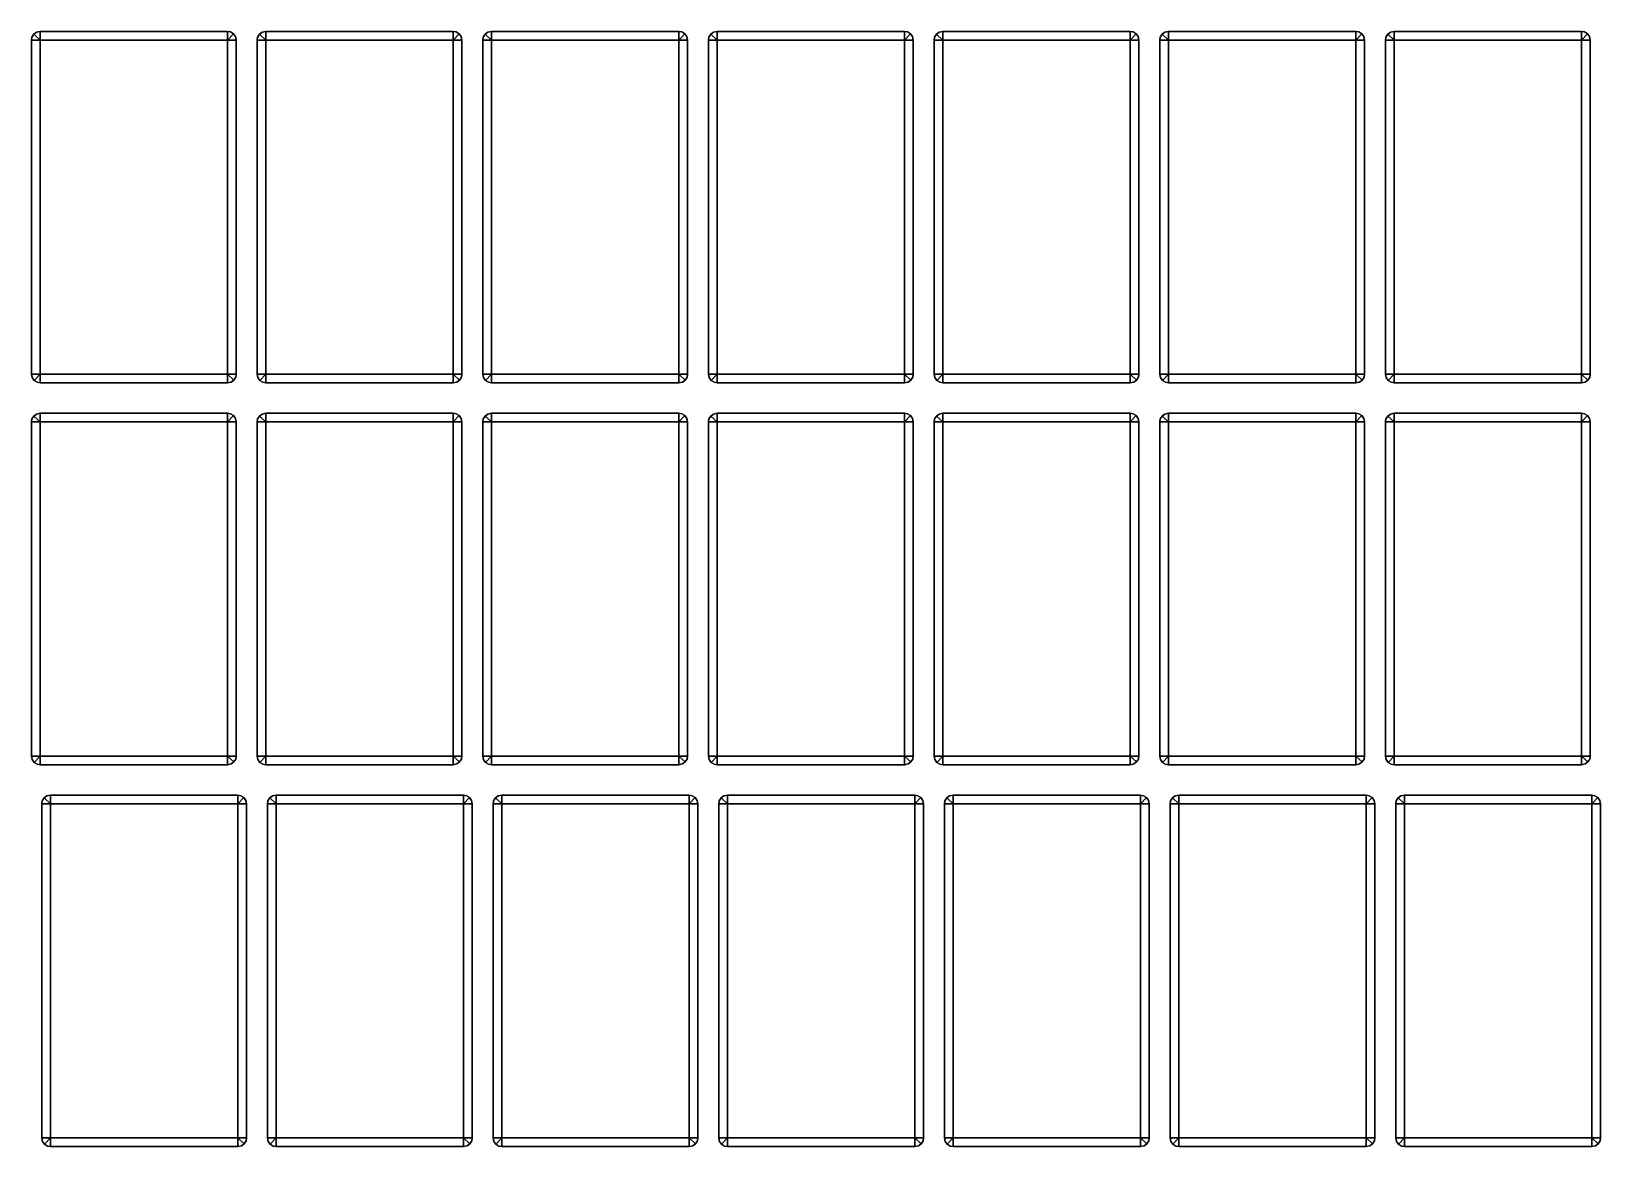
# Model space of a CAD drawing. Extents: x -3 to 87.8, y -49.1 to 16.1.
# Drawn here: x 42.55 to 87.75, y -49.06 to -16.94 of the extents above; entities that cross this region are included whole.
import ezdxf

# ---------------------------------------------------------------- set-up
doc = ezdxf.new("R2010")
doc.units = 0
for name, color, linetype in [('CUPS-10.2', 253, 'CONTINUOUS'), ('CUPS-4.2', 253, 'CONTINUOUS'), ('CUPS-5.2', 253, 'CONTINUOUS'), ('CUPS-6.2', 253, 'CONTINUOUS'), ('CUPS-7.2', 253, 'CONTINUOUS'), ('CUPS-8.2', 253, 'CONTINUOUS'), ('CUPS-9.2', 253, 'CONTINUOUS'), ('PENTACLES-10.2', 253, 'CONTINUOUS'), ('PENTACLES-4.2', 253, 'CONTINUOUS'), ('PENTACLES-5.2', 253, 'CONTINUOUS'), ('PENTACLES-6.2', 253, 'CONTINUOUS'), ('PENTACLES-7.2', 253, 'CONTINUOUS'), ('PENTACLES-8.2', 253, 'CONTINUOUS'), ('PENTACLES-9.2', 253, 'CONTINUOUS'), ('SWORDS-10.2', 253, 'CONTINUOUS'), ('SWORDS-4.2', 253, 'CONTINUOUS'), ('SWORDS-5.2', 253, 'CONTINUOUS'), ('SWORDS-6.2', 253, 'CONTINUOUS'), ('SWORDS-7.2', 253, 'CONTINUOUS'), ('SWORDS-8.2', 253, 'CONTINUOUS'), ('SWORDS-9.2', 253, 'CONTINUOUS')]:
    doc.layers.add(name, color=color, linetype=linetype)

msp = doc.modelspace()

# ---------------------------------------------------------------- meshes
at = {"layer": 'CUPS-10.2'}
mesh = msp.add_polyface(dxfattribs=at)
corners = [(81.8, -27.0615, 0.03), (81.5712, -26.9125, 0.03), (87.3714, -17.0063), (87.2865, -16.9538), (87.2, -27.0615, 0.03), (81.6178, -17.0171, 0.03), (81.8, -16.9385), (81.699, -16.9597), (81.6178, -17.0171), (81.5653, -17.102), (87.301, -27.0403, 0.03), (87.3822, -26.9829, 0.03), (87.4347, -26.898, 0.03), (81.6286, -26.9937, 0.03), (87.45, -17.1885), (81.7135, -27.0462), (81.8, -27.0615), (87.4288, -17.0875), (87.2, -16.9385), (81.55, -17.1885, 0.03), (87.3822, -26.9829), (87.4347, -26.898), (81.55, -17.1885), (87.45, -26.8115, 0.03), (81.55, -26.8115), (81.5712, -26.9125), (81.6286, -26.9937), (87.2865, -16.9538, 0.03), (87.2, -16.9385, 0.03), (81.5653, -17.102, 0.03), (81.7135, -27.0462, 0.03), (81.699, -16.9597, 0.03), (87.2, -27.0615), (87.301, -27.0403), (87.45, -26.8115), (87.45, -17.1885, 0.03), (81.55, -26.8115, 0.03), (87.4288, -17.0875, 0.03), (87.3714, -17.0063, 0.03), (81.8, -16.9385, 0.03), (87.2, -17.1885), (87.2, -17.1885, 0.03), (87.2, -26.8115, 0.03), (87.2, -26.8115), (81.8, -17.1885, 0.03), (81.8, -17.1885), (81.8, -26.8115), (81.8, -26.8115, 0.03)]
mesh.append_faces([[corners[k] for k in face] for face in [(14, 35, 37, 17), (17, 37, 38, 2), (2, 38, 27, 3), (3, 27, 28, 18), (18, 28, 39, 6), (45, 22, 24, 46), (6, 39, 31, 7), (7, 31, 5, 8), (8, 5, 29, 9), (9, 29, 19, 22), (22, 19, 36, 24), (37, 35, 41, 38), (24, 36, 1, 25), (25, 1, 13, 26), (26, 13, 30, 15), (15, 30, 0, 16), (16, 0, 4, 32), (41, 28, 27, 38), (32, 4, 10, 33), (33, 10, 11, 20), (20, 11, 12, 21), (21, 12, 23, 34), (34, 23, 35, 14), (43, 34, 14, 40), (40, 2, 3, 18), (42, 47, 44, 41), (46, 43, 40, 45), (43, 32, 33, 20), (43, 20, 21, 34), (18, 6, 45, 40), (47, 36, 19, 44), (44, 19, 29, 5), (41, 44, 39, 28), (44, 5, 31, 39), (40, 14, 17, 2), (46, 26, 15, 16), (42, 23, 12, 11), (43, 46, 16, 32), (46, 24, 25, 26), (35, 23, 42, 41), (42, 11, 10, 4), (4, 0, 47, 42), (45, 6, 7, 8), (45, 8, 9, 22), (47, 0, 30, 13), (47, 13, 1, 36)]])
at = {"layer": 'CUPS-4.2'}
mesh = msp.add_polyface(dxfattribs=at)
corners = [(42.8, -27.0615, 0.03), (42.5712, -26.9125, 0.03), (48.3714, -17.0063), (48.2865, -16.9538), (48.2, -27.0615, 0.03), (42.6178, -17.0171, 0.03), (42.8, -16.9385), (42.699, -16.9597), (42.6178, -17.0171), (42.5653, -17.102), (48.301, -27.0403, 0.03), (48.3822, -26.9829, 0.03), (48.4347, -26.898, 0.03), (42.6286, -26.9937, 0.03), (48.45, -17.1885), (42.7135, -27.0462), (42.8, -27.0615), (48.4288, -17.0875), (48.2, -16.9385), (42.55, -17.1885, 0.03), (48.3822, -26.9829), (48.4347, -26.898), (42.55, -17.1885), (48.45, -26.8115, 0.03), (42.55, -26.8115), (42.5712, -26.9125), (42.6286, -26.9937), (48.2865, -16.9538, 0.03), (48.2, -16.9385, 0.03), (42.5653, -17.102, 0.03), (42.7135, -27.0462, 0.03), (42.699, -16.9597, 0.03), (48.2, -27.0615), (48.301, -27.0403), (48.45, -26.8115), (48.45, -17.1885, 0.03), (42.55, -26.8115, 0.03), (48.4288, -17.0875, 0.03), (48.3714, -17.0063, 0.03), (42.8, -16.9385, 0.03), (48.2, -17.1885), (48.2, -17.1885, 0.03), (48.2, -26.8115, 0.03), (48.2, -26.8115), (42.8, -17.1885, 0.03), (42.8, -17.1885), (42.8, -26.8115), (42.8, -26.8115, 0.03)]
mesh.append_faces([[corners[k] for k in face] for face in [(14, 35, 37, 17), (17, 37, 38, 2), (2, 38, 27, 3), (3, 27, 28, 18), (18, 28, 39, 6), (45, 22, 24, 46), (6, 39, 31, 7), (7, 31, 5, 8), (8, 5, 29, 9), (9, 29, 19, 22), (22, 19, 36, 24), (37, 35, 41, 38), (24, 36, 1, 25), (25, 1, 13, 26), (26, 13, 30, 15), (15, 30, 0, 16), (16, 0, 4, 32), (41, 28, 27, 38), (32, 4, 10, 33), (33, 10, 11, 20), (20, 11, 12, 21), (21, 12, 23, 34), (34, 23, 35, 14), (43, 34, 14, 40), (40, 2, 3, 18), (42, 47, 44, 41), (46, 43, 40, 45), (43, 32, 33, 20), (43, 20, 21, 34), (18, 6, 45, 40), (47, 36, 19, 44), (44, 19, 29, 5), (41, 44, 39, 28), (44, 5, 31, 39), (40, 14, 17, 2), (46, 26, 15, 16), (42, 23, 12, 11), (43, 46, 16, 32), (46, 24, 25, 26), (35, 23, 42, 41), (42, 11, 10, 4), (4, 0, 47, 42), (45, 6, 7, 8), (45, 8, 9, 22), (47, 0, 30, 13), (47, 13, 1, 36)]])
at = {"layer": 'CUPS-5.2'}
mesh = msp.add_polyface(dxfattribs=at)
corners = [(49.3, -27.0615, 0.03), (49.0712, -26.9125, 0.03), (54.8714, -17.0063), (54.7865, -16.9538), (54.7, -27.0615, 0.03), (49.1178, -17.0171, 0.03), (49.3, -16.9385), (49.199, -16.9597), (49.1178, -17.0171), (49.0653, -17.102), (54.801, -27.0403, 0.03), (54.8822, -26.9829, 0.03), (54.9347, -26.898, 0.03), (49.1286, -26.9937, 0.03), (54.95, -17.1885), (49.2135, -27.0462), (49.3, -27.0615), (54.9288, -17.0875), (54.7, -16.9385), (49.05, -17.1885, 0.03), (54.8822, -26.9829), (54.9347, -26.898), (49.05, -17.1885), (54.95, -26.8115, 0.03), (49.05, -26.8115), (49.0712, -26.9125), (49.1286, -26.9937), (54.7865, -16.9538, 0.03), (54.7, -16.9385, 0.03), (49.0653, -17.102, 0.03), (49.2135, -27.0462, 0.03), (49.199, -16.9597, 0.03), (54.7, -27.0615), (54.801, -27.0403), (54.95, -26.8115), (54.95, -17.1885, 0.03), (49.05, -26.8115, 0.03), (54.9288, -17.0875, 0.03), (54.8714, -17.0063, 0.03), (49.3, -16.9385, 0.03), (54.7, -17.1885), (54.7, -17.1885, 0.03), (54.7, -26.8115, 0.03), (54.7, -26.8115), (49.3, -17.1885, 0.03), (49.3, -17.1885), (49.3, -26.8115), (49.3, -26.8115, 0.03)]
mesh.append_faces([[corners[k] for k in face] for face in [(14, 35, 37, 17), (17, 37, 38, 2), (2, 38, 27, 3), (3, 27, 28, 18), (18, 28, 39, 6), (45, 22, 24, 46), (6, 39, 31, 7), (7, 31, 5, 8), (8, 5, 29, 9), (9, 29, 19, 22), (22, 19, 36, 24), (37, 35, 41, 38), (24, 36, 1, 25), (25, 1, 13, 26), (26, 13, 30, 15), (15, 30, 0, 16), (16, 0, 4, 32), (41, 28, 27, 38), (32, 4, 10, 33), (33, 10, 11, 20), (20, 11, 12, 21), (21, 12, 23, 34), (34, 23, 35, 14), (43, 34, 14, 40), (40, 2, 3, 18), (42, 47, 44, 41), (46, 43, 40, 45), (43, 32, 33, 20), (43, 20, 21, 34), (18, 6, 45, 40), (47, 36, 19, 44), (44, 19, 29, 5), (41, 44, 39, 28), (44, 5, 31, 39), (40, 14, 17, 2), (46, 26, 15, 16), (42, 23, 12, 11), (43, 46, 16, 32), (46, 24, 25, 26), (35, 23, 42, 41), (42, 11, 10, 4), (4, 0, 47, 42), (45, 6, 7, 8), (45, 8, 9, 22), (47, 0, 30, 13), (47, 13, 1, 36)]])
at = {"layer": 'CUPS-6.2'}
mesh = msp.add_polyface(dxfattribs=at)
corners = [(55.8, -27.0615, 0.03), (55.5712, -26.9125, 0.03), (61.3714, -17.0063), (61.2865, -16.9538), (61.2, -27.0615, 0.03), (55.6178, -17.0171, 0.03), (55.8, -16.9385), (55.699, -16.9597), (55.6178, -17.0171), (55.5653, -17.102), (61.301, -27.0403, 0.03), (61.3822, -26.9829, 0.03), (61.4347, -26.898, 0.03), (55.6286, -26.9937, 0.03), (61.45, -17.1885), (55.7135, -27.0462), (55.8, -27.0615), (61.4288, -17.0875), (61.2, -16.9385), (55.55, -17.1885, 0.03), (61.3822, -26.9829), (61.4347, -26.898), (55.55, -17.1885), (61.45, -26.8115, 0.03), (55.55, -26.8115), (55.5712, -26.9125), (55.6286, -26.9937), (61.2865, -16.9538, 0.03), (61.2, -16.9385, 0.03), (55.5653, -17.102, 0.03), (55.7135, -27.0462, 0.03), (55.699, -16.9597, 0.03), (61.2, -27.0615), (61.301, -27.0403), (61.45, -26.8115), (61.45, -17.1885, 0.03), (55.55, -26.8115, 0.03), (61.4288, -17.0875, 0.03), (61.3714, -17.0063, 0.03), (55.8, -16.9385, 0.03), (61.2, -17.1885), (61.2, -17.1885, 0.03), (61.2, -26.8115, 0.03), (61.2, -26.8115), (55.8, -17.1885, 0.03), (55.8, -17.1885), (55.8, -26.8115), (55.8, -26.8115, 0.03)]
mesh.append_faces([[corners[k] for k in face] for face in [(14, 35, 37, 17), (17, 37, 38, 2), (2, 38, 27, 3), (3, 27, 28, 18), (18, 28, 39, 6), (45, 22, 24, 46), (6, 39, 31, 7), (7, 31, 5, 8), (8, 5, 29, 9), (9, 29, 19, 22), (22, 19, 36, 24), (37, 35, 41, 38), (24, 36, 1, 25), (25, 1, 13, 26), (26, 13, 30, 15), (15, 30, 0, 16), (16, 0, 4, 32), (41, 28, 27, 38), (32, 4, 10, 33), (33, 10, 11, 20), (20, 11, 12, 21), (21, 12, 23, 34), (34, 23, 35, 14), (43, 34, 14, 40), (40, 2, 3, 18), (42, 47, 44, 41), (46, 43, 40, 45), (43, 32, 33, 20), (43, 20, 21, 34), (18, 6, 45, 40), (47, 36, 19, 44), (44, 19, 29, 5), (41, 44, 39, 28), (44, 5, 31, 39), (40, 14, 17, 2), (46, 26, 15, 16), (42, 23, 12, 11), (43, 46, 16, 32), (46, 24, 25, 26), (35, 23, 42, 41), (42, 11, 10, 4), (4, 0, 47, 42), (45, 6, 7, 8), (45, 8, 9, 22), (47, 0, 30, 13), (47, 13, 1, 36)]])
at = {"layer": 'CUPS-7.2'}
mesh = msp.add_polyface(dxfattribs=at)
corners = [(62.3, -27.0615, 0.03), (62.0712, -26.9125, 0.03), (67.8714, -17.0063), (67.7865, -16.9538), (67.7, -27.0615, 0.03), (62.1178, -17.0171, 0.03), (62.3, -16.9385), (62.199, -16.9597), (62.1178, -17.0171), (62.0653, -17.102), (67.801, -27.0403, 0.03), (67.8822, -26.9829, 0.03), (67.9347, -26.898, 0.03), (62.1286, -26.9937, 0.03), (67.95, -17.1885), (62.2135, -27.0462), (62.3, -27.0615), (67.9288, -17.0875), (67.7, -16.9385), (62.05, -17.1885, 0.03), (67.8822, -26.9829), (67.9347, -26.898), (62.05, -17.1885), (67.95, -26.8115, 0.03), (62.05, -26.8115), (62.0712, -26.9125), (62.1286, -26.9937), (67.7865, -16.9538, 0.03), (67.7, -16.9385, 0.03), (62.0653, -17.102, 0.03), (62.2135, -27.0462, 0.03), (62.199, -16.9597, 0.03), (67.7, -27.0615), (67.801, -27.0403), (67.95, -26.8115), (67.95, -17.1885, 0.03), (62.05, -26.8115, 0.03), (67.9288, -17.0875, 0.03), (67.8714, -17.0063, 0.03), (62.3, -16.9385, 0.03), (67.7, -17.1885), (67.7, -17.1885, 0.03), (67.7, -26.8115, 0.03), (67.7, -26.8115), (62.3, -17.1885, 0.03), (62.3, -17.1885), (62.3, -26.8115), (62.3, -26.8115, 0.03)]
mesh.append_faces([[corners[k] for k in face] for face in [(14, 35, 37, 17), (17, 37, 38, 2), (2, 38, 27, 3), (3, 27, 28, 18), (18, 28, 39, 6), (45, 22, 24, 46), (6, 39, 31, 7), (7, 31, 5, 8), (8, 5, 29, 9), (9, 29, 19, 22), (22, 19, 36, 24), (37, 35, 41, 38), (24, 36, 1, 25), (25, 1, 13, 26), (26, 13, 30, 15), (15, 30, 0, 16), (16, 0, 4, 32), (41, 28, 27, 38), (32, 4, 10, 33), (33, 10, 11, 20), (20, 11, 12, 21), (21, 12, 23, 34), (34, 23, 35, 14), (43, 34, 14, 40), (40, 2, 3, 18), (42, 47, 44, 41), (46, 43, 40, 45), (43, 32, 33, 20), (43, 20, 21, 34), (18, 6, 45, 40), (47, 36, 19, 44), (44, 19, 29, 5), (41, 44, 39, 28), (44, 5, 31, 39), (40, 14, 17, 2), (46, 26, 15, 16), (42, 23, 12, 11), (43, 46, 16, 32), (46, 24, 25, 26), (35, 23, 42, 41), (42, 11, 10, 4), (4, 0, 47, 42), (45, 6, 7, 8), (45, 8, 9, 22), (47, 0, 30, 13), (47, 13, 1, 36)]])
at = {"layer": 'CUPS-8.2'}
mesh = msp.add_polyface(dxfattribs=at)
corners = [(68.8, -27.0615, 0.03), (68.5712, -26.9125, 0.03), (74.3714, -17.0063), (74.2865, -16.9538), (74.2, -27.0615, 0.03), (68.6178, -17.0171, 0.03), (68.8, -16.9385), (68.699, -16.9597), (68.6178, -17.0171), (68.5653, -17.102), (74.301, -27.0403, 0.03), (74.3822, -26.9829, 0.03), (74.4347, -26.898, 0.03), (68.6286, -26.9937, 0.03), (74.45, -17.1885), (68.7135, -27.0462), (68.8, -27.0615), (74.4288, -17.0875), (74.2, -16.9385), (68.55, -17.1885, 0.03), (74.3822, -26.9829), (74.4347, -26.898), (68.55, -17.1885), (74.45, -26.8115, 0.03), (68.55, -26.8115), (68.5712, -26.9125), (68.6286, -26.9937), (74.2865, -16.9538, 0.03), (74.2, -16.9385, 0.03), (68.5653, -17.102, 0.03), (68.7135, -27.0462, 0.03), (68.699, -16.9597, 0.03), (74.2, -27.0615), (74.301, -27.0403), (74.45, -26.8115), (74.45, -17.1885, 0.03), (68.55, -26.8115, 0.03), (74.4288, -17.0875, 0.03), (74.3714, -17.0063, 0.03), (68.8, -16.9385, 0.03), (74.2, -17.1885), (74.2, -17.1885, 0.03), (74.2, -26.8115, 0.03), (74.2, -26.8115), (68.8, -17.1885, 0.03), (68.8, -17.1885), (68.8, -26.8115), (68.8, -26.8115, 0.03)]
mesh.append_faces([[corners[k] for k in face] for face in [(14, 35, 37, 17), (17, 37, 38, 2), (2, 38, 27, 3), (3, 27, 28, 18), (18, 28, 39, 6), (45, 22, 24, 46), (6, 39, 31, 7), (7, 31, 5, 8), (8, 5, 29, 9), (9, 29, 19, 22), (22, 19, 36, 24), (37, 35, 41, 38), (24, 36, 1, 25), (25, 1, 13, 26), (26, 13, 30, 15), (15, 30, 0, 16), (16, 0, 4, 32), (41, 28, 27, 38), (32, 4, 10, 33), (33, 10, 11, 20), (20, 11, 12, 21), (21, 12, 23, 34), (34, 23, 35, 14), (43, 34, 14, 40), (40, 2, 3, 18), (42, 47, 44, 41), (46, 43, 40, 45), (43, 32, 33, 20), (43, 20, 21, 34), (18, 6, 45, 40), (47, 36, 19, 44), (44, 19, 29, 5), (41, 44, 39, 28), (44, 5, 31, 39), (40, 14, 17, 2), (46, 26, 15, 16), (42, 23, 12, 11), (43, 46, 16, 32), (46, 24, 25, 26), (35, 23, 42, 41), (42, 11, 10, 4), (4, 0, 47, 42), (45, 6, 7, 8), (45, 8, 9, 22), (47, 0, 30, 13), (47, 13, 1, 36)]])
at = {"layer": 'CUPS-9.2'}
mesh = msp.add_polyface(dxfattribs=at)
corners = [(75.3, -27.0615, 0.03), (75.0712, -26.9125, 0.03), (80.8714, -17.0063), (80.7865, -16.9538), (80.7, -27.0615, 0.03), (75.1178, -17.0171, 0.03), (75.3, -16.9385), (75.199, -16.9597), (75.1178, -17.0171), (75.0653, -17.102), (80.801, -27.0403, 0.03), (80.8822, -26.9829, 0.03), (80.9347, -26.898, 0.03), (75.1286, -26.9937, 0.03), (80.95, -17.1885), (75.2135, -27.0462), (75.3, -27.0615), (80.9288, -17.0875), (80.7, -16.9385), (75.05, -17.1885, 0.03), (80.8822, -26.9829), (80.9347, -26.898), (75.05, -17.1885), (80.95, -26.8115, 0.03), (75.05, -26.8115), (75.0712, -26.9125), (75.1286, -26.9937), (80.7865, -16.9538, 0.03), (80.7, -16.9385, 0.03), (75.0653, -17.102, 0.03), (75.2135, -27.0462, 0.03), (75.199, -16.9597, 0.03), (80.7, -27.0615), (80.801, -27.0403), (80.95, -26.8115), (80.95, -17.1885, 0.03), (75.05, -26.8115, 0.03), (80.9288, -17.0875, 0.03), (80.8714, -17.0063, 0.03), (75.3, -16.9385, 0.03), (80.7, -17.1885), (80.7, -17.1885, 0.03), (80.7, -26.8115, 0.03), (80.7, -26.8115), (75.3, -17.1885, 0.03), (75.3, -17.1885), (75.3, -26.8115), (75.3, -26.8115, 0.03)]
mesh.append_faces([[corners[k] for k in face] for face in [(14, 35, 37, 17), (17, 37, 38, 2), (2, 38, 27, 3), (3, 27, 28, 18), (18, 28, 39, 6), (45, 22, 24, 46), (6, 39, 31, 7), (7, 31, 5, 8), (8, 5, 29, 9), (9, 29, 19, 22), (22, 19, 36, 24), (37, 35, 41, 38), (24, 36, 1, 25), (25, 1, 13, 26), (26, 13, 30, 15), (15, 30, 0, 16), (16, 0, 4, 32), (41, 28, 27, 38), (32, 4, 10, 33), (33, 10, 11, 20), (20, 11, 12, 21), (21, 12, 23, 34), (34, 23, 35, 14), (43, 34, 14, 40), (40, 2, 3, 18), (42, 47, 44, 41), (46, 43, 40, 45), (43, 32, 33, 20), (43, 20, 21, 34), (18, 6, 45, 40), (47, 36, 19, 44), (44, 19, 29, 5), (41, 44, 39, 28), (44, 5, 31, 39), (40, 14, 17, 2), (46, 26, 15, 16), (42, 23, 12, 11), (43, 46, 16, 32), (46, 24, 25, 26), (35, 23, 42, 41), (42, 11, 10, 4), (4, 0, 47, 42), (45, 6, 7, 8), (45, 8, 9, 22), (47, 0, 30, 13), (47, 13, 1, 36)]])
at = {"layer": 'PENTACLES-10.2'}
mesh = msp.add_polyface(dxfattribs=at)
corners = [(82.1, -49.0615, 0.03), (81.8712, -48.9125, 0.03), (87.6714, -39.0063), (87.5865, -38.9538), (87.5, -49.0615, 0.03), (81.9178, -39.0171, 0.03), (82.1, -38.9385), (81.999, -38.9597), (81.9178, -39.0171), (81.8653, -39.102), (87.601, -49.0403, 0.03), (87.6822, -48.9829, 0.03), (87.7347, -48.898, 0.03), (81.9286, -48.9937, 0.03), (87.75, -39.1885), (82.0135, -49.0462), (82.1, -49.0615), (87.7288, -39.0875), (87.5, -38.9385), (81.85, -39.1885, 0.03), (87.6822, -48.9829), (87.7347, -48.898), (81.85, -39.1885), (87.75, -48.8115, 0.03), (81.85, -48.8115), (81.8712, -48.9125), (81.9286, -48.9937), (87.5865, -38.9538, 0.03), (87.5, -38.9385, 0.03), (81.8653, -39.102, 0.03), (82.0135, -49.0462, 0.03), (81.999, -38.9597, 0.03), (87.5, -49.0615), (87.601, -49.0403), (87.75, -48.8115), (87.75, -39.1885, 0.03), (81.85, -48.8115, 0.03), (87.7288, -39.0875, 0.03), (87.6714, -39.0063, 0.03), (82.1, -38.9385, 0.03), (87.5, -39.1885), (87.5, -39.1885, 0.03), (87.5, -48.8115, 0.03), (87.5, -48.8115), (82.1, -39.1885, 0.03), (82.1, -39.1885), (82.1, -48.8115), (82.1, -48.8115, 0.03)]
mesh.append_faces([[corners[k] for k in face] for face in [(14, 35, 37, 17), (17, 37, 38, 2), (2, 38, 27, 3), (3, 27, 28, 18), (18, 28, 39, 6), (45, 22, 24, 46), (6, 39, 31, 7), (7, 31, 5, 8), (8, 5, 29, 9), (9, 29, 19, 22), (22, 19, 36, 24), (37, 35, 41, 38), (24, 36, 1, 25), (25, 1, 13, 26), (26, 13, 30, 15), (15, 30, 0, 16), (16, 0, 4, 32), (41, 28, 27, 38), (32, 4, 10, 33), (33, 10, 11, 20), (20, 11, 12, 21), (21, 12, 23, 34), (34, 23, 35, 14), (43, 34, 14, 40), (40, 2, 3, 18), (42, 47, 44, 41), (46, 43, 40, 45), (43, 32, 33, 20), (43, 20, 21, 34), (18, 6, 45, 40), (47, 36, 19, 44), (44, 19, 29, 5), (41, 44, 39, 28), (44, 5, 31, 39), (40, 14, 17, 2), (46, 26, 15, 16), (42, 23, 12, 11), (43, 46, 16, 32), (46, 24, 25, 26), (35, 23, 42, 41), (42, 11, 10, 4), (4, 0, 47, 42), (45, 6, 7, 8), (45, 8, 9, 22), (47, 0, 30, 13), (47, 13, 1, 36)]])
at = {"layer": 'PENTACLES-4.2'}
mesh = msp.add_polyface(dxfattribs=at)
corners = [(43.1, -49.0615, 0.03), (42.8712, -48.9125, 0.03), (48.6714, -39.0063), (48.5865, -38.9538), (48.5, -49.0615, 0.03), (42.9178, -39.0171, 0.03), (43.1, -38.9385), (42.999, -38.9597), (42.9178, -39.0171), (42.8653, -39.102), (48.601, -49.0403, 0.03), (48.6822, -48.9829, 0.03), (48.7347, -48.898, 0.03), (42.9286, -48.9937, 0.03), (48.75, -39.1885), (43.0135, -49.0462), (43.1, -49.0615), (48.7288, -39.0875), (48.5, -38.9385), (42.85, -39.1885, 0.03), (48.6822, -48.9829), (48.7347, -48.898), (42.85, -39.1885), (48.75, -48.8115, 0.03), (42.85, -48.8115), (42.8712, -48.9125), (42.9286, -48.9937), (48.5865, -38.9538, 0.03), (48.5, -38.9385, 0.03), (42.8653, -39.102, 0.03), (43.0135, -49.0462, 0.03), (42.999, -38.9597, 0.03), (48.5, -49.0615), (48.601, -49.0403), (48.75, -48.8115), (48.75, -39.1885, 0.03), (42.85, -48.8115, 0.03), (48.7288, -39.0875, 0.03), (48.6714, -39.0063, 0.03), (43.1, -38.9385, 0.03), (48.5, -39.1885), (48.5, -39.1885, 0.03), (48.5, -48.8115, 0.03), (48.5, -48.8115), (43.1, -39.1885, 0.03), (43.1, -39.1885), (43.1, -48.8115), (43.1, -48.8115, 0.03)]
mesh.append_faces([[corners[k] for k in face] for face in [(14, 35, 37, 17), (17, 37, 38, 2), (2, 38, 27, 3), (3, 27, 28, 18), (18, 28, 39, 6), (45, 22, 24, 46), (6, 39, 31, 7), (7, 31, 5, 8), (8, 5, 29, 9), (9, 29, 19, 22), (22, 19, 36, 24), (37, 35, 41, 38), (24, 36, 1, 25), (25, 1, 13, 26), (26, 13, 30, 15), (15, 30, 0, 16), (16, 0, 4, 32), (41, 28, 27, 38), (32, 4, 10, 33), (33, 10, 11, 20), (20, 11, 12, 21), (21, 12, 23, 34), (34, 23, 35, 14), (43, 34, 14, 40), (40, 2, 3, 18), (42, 47, 44, 41), (46, 43, 40, 45), (43, 32, 33, 20), (43, 20, 21, 34), (18, 6, 45, 40), (47, 36, 19, 44), (44, 19, 29, 5), (41, 44, 39, 28), (44, 5, 31, 39), (40, 14, 17, 2), (46, 26, 15, 16), (42, 23, 12, 11), (43, 46, 16, 32), (46, 24, 25, 26), (35, 23, 42, 41), (42, 11, 10, 4), (4, 0, 47, 42), (45, 6, 7, 8), (45, 8, 9, 22), (47, 0, 30, 13), (47, 13, 1, 36)]])
at = {"layer": 'PENTACLES-5.2'}
mesh = msp.add_polyface(dxfattribs=at)
corners = [(49.6, -49.0615, 0.03), (49.3712, -48.9125, 0.03), (55.1714, -39.0063), (55.0865, -38.9538), (55, -49.0615, 0.03), (49.4178, -39.0171, 0.03), (49.6, -38.9385), (49.499, -38.9597), (49.4178, -39.0171), (49.3653, -39.102), (55.101, -49.0403, 0.03), (55.1822, -48.9829, 0.03), (55.2347, -48.898, 0.03), (49.4286, -48.9937, 0.03), (55.25, -39.1885), (49.5135, -49.0462), (49.6, -49.0615), (55.2288, -39.0875), (55, -38.9385), (49.35, -39.1885, 0.03), (55.1822, -48.9829), (55.2347, -48.898), (49.35, -39.1885), (55.25, -48.8115, 0.03), (49.35, -48.8115), (49.3712, -48.9125), (49.4286, -48.9937), (55.0865, -38.9538, 0.03), (55, -38.9385, 0.03), (49.3653, -39.102, 0.03), (49.5135, -49.0462, 0.03), (49.499, -38.9597, 0.03), (55, -49.0615), (55.101, -49.0403), (55.25, -48.8115), (55.25, -39.1885, 0.03), (49.35, -48.8115, 0.03), (55.2288, -39.0875, 0.03), (55.1714, -39.0063, 0.03), (49.6, -38.9385, 0.03), (55, -39.1885), (55, -39.1885, 0.03), (55, -48.8115, 0.03), (55, -48.8115), (49.6, -39.1885, 0.03), (49.6, -39.1885), (49.6, -48.8115), (49.6, -48.8115, 0.03)]
mesh.append_faces([[corners[k] for k in face] for face in [(14, 35, 37, 17), (17, 37, 38, 2), (2, 38, 27, 3), (3, 27, 28, 18), (18, 28, 39, 6), (45, 22, 24, 46), (6, 39, 31, 7), (7, 31, 5, 8), (8, 5, 29, 9), (9, 29, 19, 22), (22, 19, 36, 24), (37, 35, 41, 38), (24, 36, 1, 25), (25, 1, 13, 26), (26, 13, 30, 15), (15, 30, 0, 16), (16, 0, 4, 32), (41, 28, 27, 38), (32, 4, 10, 33), (33, 10, 11, 20), (20, 11, 12, 21), (21, 12, 23, 34), (34, 23, 35, 14), (43, 34, 14, 40), (40, 2, 3, 18), (42, 47, 44, 41), (46, 43, 40, 45), (43, 32, 33, 20), (43, 20, 21, 34), (18, 6, 45, 40), (47, 36, 19, 44), (44, 19, 29, 5), (41, 44, 39, 28), (44, 5, 31, 39), (40, 14, 17, 2), (46, 26, 15, 16), (42, 23, 12, 11), (43, 46, 16, 32), (46, 24, 25, 26), (35, 23, 42, 41), (42, 11, 10, 4), (4, 0, 47, 42), (45, 6, 7, 8), (45, 8, 9, 22), (47, 0, 30, 13), (47, 13, 1, 36)]])
at = {"layer": 'PENTACLES-6.2'}
mesh = msp.add_polyface(dxfattribs=at)
corners = [(56.1, -49.0615, 0.03), (55.8712, -48.9125, 0.03), (61.6714, -39.0063), (61.5865, -38.9538), (61.5, -49.0615, 0.03), (55.9178, -39.0171, 0.03), (56.1, -38.9385), (55.999, -38.9597), (55.9178, -39.0171), (55.8653, -39.102), (61.601, -49.0403, 0.03), (61.6822, -48.9829, 0.03), (61.7347, -48.898, 0.03), (55.9286, -48.9937, 0.03), (61.75, -39.1885), (56.0135, -49.0462), (56.1, -49.0615), (61.7288, -39.0875), (61.5, -38.9385), (55.85, -39.1885, 0.03), (61.6822, -48.9829), (61.7347, -48.898), (55.85, -39.1885), (61.75, -48.8115, 0.03), (55.85, -48.8115), (55.8712, -48.9125), (55.9286, -48.9937), (61.5865, -38.9538, 0.03), (61.5, -38.9385, 0.03), (55.8653, -39.102, 0.03), (56.0135, -49.0462, 0.03), (55.999, -38.9597, 0.03), (61.5, -49.0615), (61.601, -49.0403), (61.75, -48.8115), (61.75, -39.1885, 0.03), (55.85, -48.8115, 0.03), (61.7288, -39.0875, 0.03), (61.6714, -39.0063, 0.03), (56.1, -38.9385, 0.03), (61.5, -39.1885), (61.5, -39.1885, 0.03), (61.5, -48.8115, 0.03), (61.5, -48.8115), (56.1, -39.1885, 0.03), (56.1, -39.1885), (56.1, -48.8115), (56.1, -48.8115, 0.03)]
mesh.append_faces([[corners[k] for k in face] for face in [(14, 35, 37, 17), (17, 37, 38, 2), (2, 38, 27, 3), (3, 27, 28, 18), (18, 28, 39, 6), (45, 22, 24, 46), (6, 39, 31, 7), (7, 31, 5, 8), (8, 5, 29, 9), (9, 29, 19, 22), (22, 19, 36, 24), (37, 35, 41, 38), (24, 36, 1, 25), (25, 1, 13, 26), (26, 13, 30, 15), (15, 30, 0, 16), (16, 0, 4, 32), (41, 28, 27, 38), (32, 4, 10, 33), (33, 10, 11, 20), (20, 11, 12, 21), (21, 12, 23, 34), (34, 23, 35, 14), (43, 34, 14, 40), (40, 2, 3, 18), (42, 47, 44, 41), (46, 43, 40, 45), (43, 32, 33, 20), (43, 20, 21, 34), (18, 6, 45, 40), (47, 36, 19, 44), (44, 19, 29, 5), (41, 44, 39, 28), (44, 5, 31, 39), (40, 14, 17, 2), (46, 26, 15, 16), (42, 23, 12, 11), (43, 46, 16, 32), (46, 24, 25, 26), (35, 23, 42, 41), (42, 11, 10, 4), (4, 0, 47, 42), (45, 6, 7, 8), (45, 8, 9, 22), (47, 0, 30, 13), (47, 13, 1, 36)]])
at = {"layer": 'PENTACLES-7.2'}
mesh = msp.add_polyface(dxfattribs=at)
corners = [(62.6, -49.0615, 0.03), (62.3712, -48.9125, 0.03), (68.1714, -39.0063), (68.0865, -38.9538), (68, -49.0615, 0.03), (62.4178, -39.0171, 0.03), (62.6, -38.9385), (62.499, -38.9597), (62.4178, -39.0171), (62.3653, -39.102), (68.101, -49.0403, 0.03), (68.1822, -48.9829, 0.03), (68.2347, -48.898, 0.03), (62.4286, -48.9937, 0.03), (68.25, -39.1885), (62.5135, -49.0462), (62.6, -49.0615), (68.2288, -39.0875), (68, -38.9385), (62.35, -39.1885, 0.03), (68.1822, -48.9829), (68.2347, -48.898), (62.35, -39.1885), (68.25, -48.8115, 0.03), (62.35, -48.8115), (62.3712, -48.9125), (62.4286, -48.9937), (68.0865, -38.9538, 0.03), (68, -38.9385, 0.03), (62.3653, -39.102, 0.03), (62.5135, -49.0462, 0.03), (62.499, -38.9597, 0.03), (68, -49.0615), (68.101, -49.0403), (68.25, -48.8115), (68.25, -39.1885, 0.03), (62.35, -48.8115, 0.03), (68.2288, -39.0875, 0.03), (68.1714, -39.0063, 0.03), (62.6, -38.9385, 0.03), (68, -39.1885), (68, -39.1885, 0.03), (68, -48.8115, 0.03), (68, -48.8115), (62.6, -39.1885, 0.03), (62.6, -39.1885), (62.6, -48.8115), (62.6, -48.8115, 0.03)]
mesh.append_faces([[corners[k] for k in face] for face in [(14, 35, 37, 17), (17, 37, 38, 2), (2, 38, 27, 3), (3, 27, 28, 18), (18, 28, 39, 6), (45, 22, 24, 46), (6, 39, 31, 7), (7, 31, 5, 8), (8, 5, 29, 9), (9, 29, 19, 22), (22, 19, 36, 24), (37, 35, 41, 38), (24, 36, 1, 25), (25, 1, 13, 26), (26, 13, 30, 15), (15, 30, 0, 16), (16, 0, 4, 32), (41, 28, 27, 38), (32, 4, 10, 33), (33, 10, 11, 20), (20, 11, 12, 21), (21, 12, 23, 34), (34, 23, 35, 14), (43, 34, 14, 40), (40, 2, 3, 18), (42, 47, 44, 41), (46, 43, 40, 45), (43, 32, 33, 20), (43, 20, 21, 34), (18, 6, 45, 40), (47, 36, 19, 44), (44, 19, 29, 5), (41, 44, 39, 28), (44, 5, 31, 39), (40, 14, 17, 2), (46, 26, 15, 16), (42, 23, 12, 11), (43, 46, 16, 32), (46, 24, 25, 26), (35, 23, 42, 41), (42, 11, 10, 4), (4, 0, 47, 42), (45, 6, 7, 8), (45, 8, 9, 22), (47, 0, 30, 13), (47, 13, 1, 36)]])
at = {"layer": 'PENTACLES-8.2'}
mesh = msp.add_polyface(dxfattribs=at)
corners = [(69.1, -49.0615, 0.03), (68.8712, -48.9125, 0.03), (74.6714, -39.0063), (74.5865, -38.9538), (74.5, -49.0615, 0.03), (68.9178, -39.0171, 0.03), (69.1, -38.9385), (68.999, -38.9597), (68.9178, -39.0171), (68.8653, -39.102), (74.601, -49.0403, 0.03), (74.6822, -48.9829, 0.03), (74.7347, -48.898, 0.03), (68.9286, -48.9937, 0.03), (74.75, -39.1885), (69.0135, -49.0462), (69.1, -49.0615), (74.7288, -39.0875), (74.5, -38.9385), (68.85, -39.1885, 0.03), (74.6822, -48.9829), (74.7347, -48.898), (68.85, -39.1885), (74.75, -48.8115, 0.03), (68.85, -48.8115), (68.8712, -48.9125), (68.9286, -48.9937), (74.5865, -38.9538, 0.03), (74.5, -38.9385, 0.03), (68.8653, -39.102, 0.03), (69.0135, -49.0462, 0.03), (68.999, -38.9597, 0.03), (74.5, -49.0615), (74.601, -49.0403), (74.75, -48.8115), (74.75, -39.1885, 0.03), (68.85, -48.8115, 0.03), (74.7288, -39.0875, 0.03), (74.6714, -39.0063, 0.03), (69.1, -38.9385, 0.03), (74.5, -39.1885), (74.5, -39.1885, 0.03), (74.5, -48.8115, 0.03), (74.5, -48.8115), (69.1, -39.1885, 0.03), (69.1, -39.1885), (69.1, -48.8115), (69.1, -48.8115, 0.03)]
mesh.append_faces([[corners[k] for k in face] for face in [(14, 35, 37, 17), (17, 37, 38, 2), (2, 38, 27, 3), (3, 27, 28, 18), (18, 28, 39, 6), (45, 22, 24, 46), (6, 39, 31, 7), (7, 31, 5, 8), (8, 5, 29, 9), (9, 29, 19, 22), (22, 19, 36, 24), (37, 35, 41, 38), (24, 36, 1, 25), (25, 1, 13, 26), (26, 13, 30, 15), (15, 30, 0, 16), (16, 0, 4, 32), (41, 28, 27, 38), (32, 4, 10, 33), (33, 10, 11, 20), (20, 11, 12, 21), (21, 12, 23, 34), (34, 23, 35, 14), (43, 34, 14, 40), (40, 2, 3, 18), (42, 47, 44, 41), (46, 43, 40, 45), (43, 32, 33, 20), (43, 20, 21, 34), (18, 6, 45, 40), (47, 36, 19, 44), (44, 19, 29, 5), (41, 44, 39, 28), (44, 5, 31, 39), (40, 14, 17, 2), (46, 26, 15, 16), (42, 23, 12, 11), (43, 46, 16, 32), (46, 24, 25, 26), (35, 23, 42, 41), (42, 11, 10, 4), (4, 0, 47, 42), (45, 6, 7, 8), (45, 8, 9, 22), (47, 0, 30, 13), (47, 13, 1, 36)]])
at = {"layer": 'PENTACLES-9.2'}
mesh = msp.add_polyface(dxfattribs=at)
corners = [(75.6, -49.0615, 0.03), (75.3712, -48.9125, 0.03), (81.1714, -39.0063), (81.0865, -38.9538), (81, -49.0615, 0.03), (75.4178, -39.0171, 0.03), (75.6, -38.9385), (75.499, -38.9597), (75.4178, -39.0171), (75.3653, -39.102), (81.101, -49.0403, 0.03), (81.1822, -48.9829, 0.03), (81.2347, -48.898, 0.03), (75.4286, -48.9937, 0.03), (81.25, -39.1885), (75.5135, -49.0462), (75.6, -49.0615), (81.2288, -39.0875), (81, -38.9385), (75.35, -39.1885, 0.03), (81.1822, -48.9829), (81.2347, -48.898), (75.35, -39.1885), (81.25, -48.8115, 0.03), (75.35, -48.8115), (75.3712, -48.9125), (75.4286, -48.9937), (81.0865, -38.9538, 0.03), (81, -38.9385, 0.03), (75.3653, -39.102, 0.03), (75.5135, -49.0462, 0.03), (75.499, -38.9597, 0.03), (81, -49.0615), (81.101, -49.0403), (81.25, -48.8115), (81.25, -39.1885, 0.03), (75.35, -48.8115, 0.03), (81.2288, -39.0875, 0.03), (81.1714, -39.0063, 0.03), (75.6, -38.9385, 0.03), (81, -39.1885), (81, -39.1885, 0.03), (81, -48.8115, 0.03), (81, -48.8115), (75.6, -39.1885, 0.03), (75.6, -39.1885), (75.6, -48.8115), (75.6, -48.8115, 0.03)]
mesh.append_faces([[corners[k] for k in face] for face in [(14, 35, 37, 17), (17, 37, 38, 2), (2, 38, 27, 3), (3, 27, 28, 18), (18, 28, 39, 6), (45, 22, 24, 46), (6, 39, 31, 7), (7, 31, 5, 8), (8, 5, 29, 9), (9, 29, 19, 22), (22, 19, 36, 24), (37, 35, 41, 38), (24, 36, 1, 25), (25, 1, 13, 26), (26, 13, 30, 15), (15, 30, 0, 16), (16, 0, 4, 32), (41, 28, 27, 38), (32, 4, 10, 33), (33, 10, 11, 20), (20, 11, 12, 21), (21, 12, 23, 34), (34, 23, 35, 14), (43, 34, 14, 40), (40, 2, 3, 18), (42, 47, 44, 41), (46, 43, 40, 45), (43, 32, 33, 20), (43, 20, 21, 34), (18, 6, 45, 40), (47, 36, 19, 44), (44, 19, 29, 5), (41, 44, 39, 28), (44, 5, 31, 39), (40, 14, 17, 2), (46, 26, 15, 16), (42, 23, 12, 11), (43, 46, 16, 32), (46, 24, 25, 26), (35, 23, 42, 41), (42, 11, 10, 4), (4, 0, 47, 42), (45, 6, 7, 8), (45, 8, 9, 22), (47, 0, 30, 13), (47, 13, 1, 36)]])
at = {"layer": 'SWORDS-10.2'}
mesh = msp.add_polyface(dxfattribs=at)
corners = [(81.8, -38.0615, 0.03), (81.5712, -37.9125, 0.03), (87.3714, -28.0063), (87.2865, -27.9538), (87.2, -38.0615, 0.03), (81.6178, -28.0171, 0.03), (81.8, -27.9385), (81.699, -27.9597), (81.6178, -28.0171), (81.5653, -28.102), (87.301, -38.0403, 0.03), (87.3822, -37.9829, 0.03), (87.4347, -37.898, 0.03), (81.6286, -37.9937, 0.03), (87.45, -28.1885), (81.7135, -38.0462), (81.8, -38.0615), (87.4288, -28.0875), (87.2, -27.9385), (81.55, -28.1885, 0.03), (87.3822, -37.9829), (87.4347, -37.898), (81.55, -28.1885), (87.45, -37.8115, 0.03), (81.55, -37.8115), (81.5712, -37.9125), (81.6286, -37.9937), (87.2865, -27.9538, 0.03), (87.2, -27.9385, 0.03), (81.5653, -28.102, 0.03), (81.7135, -38.0462, 0.03), (81.699, -27.9597, 0.03), (87.2, -38.0615), (87.301, -38.0403), (87.45, -37.8115), (87.45, -28.1885, 0.03), (81.55, -37.8115, 0.03), (87.4288, -28.0875, 0.03), (87.3714, -28.0063, 0.03), (81.8, -27.9385, 0.03), (87.2, -28.1885), (87.2, -28.1885, 0.03), (87.2, -37.8115, 0.03), (87.2, -37.8115), (81.8, -28.1885, 0.03), (81.8, -28.1885), (81.8, -37.8115), (81.8, -37.8115, 0.03)]
mesh.append_faces([[corners[k] for k in face] for face in [(14, 35, 37, 17), (17, 37, 38, 2), (2, 38, 27, 3), (3, 27, 28, 18), (18, 28, 39, 6), (45, 22, 24, 46), (6, 39, 31, 7), (7, 31, 5, 8), (8, 5, 29, 9), (9, 29, 19, 22), (22, 19, 36, 24), (37, 35, 41, 38), (24, 36, 1, 25), (25, 1, 13, 26), (26, 13, 30, 15), (15, 30, 0, 16), (16, 0, 4, 32), (41, 28, 27, 38), (32, 4, 10, 33), (33, 10, 11, 20), (20, 11, 12, 21), (21, 12, 23, 34), (34, 23, 35, 14), (43, 34, 14, 40), (40, 2, 3, 18), (42, 47, 44, 41), (46, 43, 40, 45), (43, 32, 33, 20), (43, 20, 21, 34), (18, 6, 45, 40), (47, 36, 19, 44), (44, 19, 29, 5), (41, 44, 39, 28), (44, 5, 31, 39), (40, 14, 17, 2), (46, 26, 15, 16), (42, 23, 12, 11), (43, 46, 16, 32), (46, 24, 25, 26), (35, 23, 42, 41), (42, 11, 10, 4), (4, 0, 47, 42), (45, 6, 7, 8), (45, 8, 9, 22), (47, 0, 30, 13), (47, 13, 1, 36)]])
at = {"layer": 'SWORDS-4.2'}
mesh = msp.add_polyface(dxfattribs=at)
corners = [(42.8, -38.0616, 0.03), (42.5712, -37.9126, 0.03), (48.3714, -28.0064), (48.2865, -27.954), (48.2, -38.0616, 0.03), (42.6178, -28.0173, 0.03), (42.8, -27.9386), (42.699, -27.9598), (42.6178, -28.0173), (42.5653, -28.1021), (48.301, -38.0405, 0.03), (48.3822, -37.983, 0.03), (48.4347, -37.8982, 0.03), (42.6286, -37.9939, 0.03), (48.45, -28.1886), (42.7135, -38.0463), (42.8, -38.0616), (48.4288, -28.0876), (48.2, -27.9386), (42.55, -28.1886, 0.03), (48.3822, -37.983), (48.4347, -37.8982), (42.55, -28.1886), (48.45, -37.8116, 0.03), (42.55, -37.8116), (42.5712, -37.9126), (42.6286, -37.9939), (48.2865, -27.954, 0.03), (48.2, -27.9386, 0.03), (42.5653, -28.1021, 0.03), (42.7135, -38.0463, 0.03), (42.699, -27.9598, 0.03), (48.2, -38.0616), (48.301, -38.0405), (48.45, -37.8116), (48.45, -28.1886, 0.03), (42.55, -37.8116, 0.03), (48.4288, -28.0876, 0.03), (48.3714, -28.0064, 0.03), (42.8, -27.9386, 0.03), (48.2, -28.1886), (48.2, -28.1886, 0.03), (48.2, -37.8116, 0.03), (48.2, -37.8116), (42.8, -28.1886, 0.03), (42.8, -28.1886), (42.8, -37.8116), (42.8, -37.8116, 0.03)]
mesh.append_faces([[corners[k] for k in face] for face in [(14, 35, 37, 17), (17, 37, 38, 2), (2, 38, 27, 3), (3, 27, 28, 18), (18, 28, 39, 6), (45, 22, 24, 46), (6, 39, 31, 7), (7, 31, 5, 8), (8, 5, 29, 9), (9, 29, 19, 22), (22, 19, 36, 24), (37, 35, 41, 38), (24, 36, 1, 25), (25, 1, 13, 26), (26, 13, 30, 15), (15, 30, 0, 16), (16, 0, 4, 32), (41, 28, 27, 38), (32, 4, 10, 33), (33, 10, 11, 20), (20, 11, 12, 21), (21, 12, 23, 34), (34, 23, 35, 14), (43, 34, 14, 40), (40, 2, 3, 18), (42, 47, 44, 41), (46, 43, 40, 45), (43, 32, 33, 20), (43, 20, 21, 34), (18, 6, 45, 40), (47, 36, 19, 44), (44, 19, 29, 5), (41, 44, 39, 28), (44, 5, 31, 39), (40, 14, 17, 2), (46, 26, 15, 16), (42, 23, 12, 11), (43, 46, 16, 32), (46, 24, 25, 26), (35, 23, 42, 41), (42, 11, 10, 4), (4, 0, 47, 42), (45, 6, 7, 8), (45, 8, 9, 22), (47, 0, 30, 13), (47, 13, 1, 36)]])
at = {"layer": 'SWORDS-5.2'}
mesh = msp.add_polyface(dxfattribs=at)
corners = [(49.3, -38.0616, 0.03), (49.0712, -37.9126, 0.03), (54.8714, -28.0064), (54.7865, -27.954), (54.7, -38.0616, 0.03), (49.1178, -28.0173, 0.03), (49.3, -27.9386), (49.199, -27.9598), (49.1178, -28.0173), (49.0653, -28.1021), (54.801, -38.0405, 0.03), (54.8822, -37.983, 0.03), (54.9347, -37.8982, 0.03), (49.1286, -37.9939, 0.03), (54.95, -28.1886), (49.2135, -38.0463), (49.3, -38.0616), (54.9288, -28.0876), (54.7, -27.9386), (49.05, -28.1886, 0.03), (54.8822, -37.983), (54.9347, -37.8982), (49.05, -28.1886), (54.95, -37.8116, 0.03), (49.05, -37.8116), (49.0712, -37.9126), (49.1286, -37.9939), (54.7865, -27.954, 0.03), (54.7, -27.9386, 0.03), (49.0653, -28.1021, 0.03), (49.2135, -38.0463, 0.03), (49.199, -27.9598, 0.03), (54.7, -38.0616), (54.801, -38.0405), (54.95, -37.8116), (54.95, -28.1886, 0.03), (49.05, -37.8116, 0.03), (54.9288, -28.0876, 0.03), (54.8714, -28.0064, 0.03), (49.3, -27.9386, 0.03), (54.7, -28.1886), (54.7, -28.1886, 0.03), (54.7, -37.8116, 0.03), (54.7, -37.8116), (49.3, -28.1886, 0.03), (49.3, -28.1886), (49.3, -37.8116), (49.3, -37.8116, 0.03)]
mesh.append_faces([[corners[k] for k in face] for face in [(14, 35, 37, 17), (17, 37, 38, 2), (2, 38, 27, 3), (3, 27, 28, 18), (18, 28, 39, 6), (45, 22, 24, 46), (6, 39, 31, 7), (7, 31, 5, 8), (8, 5, 29, 9), (9, 29, 19, 22), (22, 19, 36, 24), (37, 35, 41, 38), (24, 36, 1, 25), (25, 1, 13, 26), (26, 13, 30, 15), (15, 30, 0, 16), (16, 0, 4, 32), (41, 28, 27, 38), (32, 4, 10, 33), (33, 10, 11, 20), (20, 11, 12, 21), (21, 12, 23, 34), (34, 23, 35, 14), (43, 34, 14, 40), (40, 2, 3, 18), (42, 47, 44, 41), (46, 43, 40, 45), (43, 32, 33, 20), (43, 20, 21, 34), (18, 6, 45, 40), (47, 36, 19, 44), (44, 19, 29, 5), (41, 44, 39, 28), (44, 5, 31, 39), (40, 14, 17, 2), (46, 26, 15, 16), (42, 23, 12, 11), (43, 46, 16, 32), (46, 24, 25, 26), (35, 23, 42, 41), (42, 11, 10, 4), (4, 0, 47, 42), (45, 6, 7, 8), (45, 8, 9, 22), (47, 0, 30, 13), (47, 13, 1, 36)]])
at = {"layer": 'SWORDS-6.2'}
mesh = msp.add_polyface(dxfattribs=at)
corners = [(55.8, -38.0616, 0.03), (55.5712, -37.9126, 0.03), (61.3714, -28.0064), (61.2865, -27.954), (61.2, -38.0616, 0.03), (55.6178, -28.0173, 0.03), (55.8, -27.9386), (55.699, -27.9598), (55.6178, -28.0173), (55.5653, -28.1021), (61.301, -38.0405, 0.03), (61.3822, -37.983, 0.03), (61.4347, -37.8982, 0.03), (55.6286, -37.9939, 0.03), (61.45, -28.1886), (55.7135, -38.0463), (55.8, -38.0616), (61.4288, -28.0876), (61.2, -27.9386), (55.55, -28.1886, 0.03), (61.3822, -37.983), (61.4347, -37.8982), (55.55, -28.1886), (61.45, -37.8116, 0.03), (55.55, -37.8116), (55.5712, -37.9126), (55.6286, -37.9939), (61.2865, -27.954, 0.03), (61.2, -27.9386, 0.03), (55.5653, -28.1021, 0.03), (55.7135, -38.0463, 0.03), (55.699, -27.9598, 0.03), (61.2, -38.0616), (61.301, -38.0405), (61.45, -37.8116), (61.45, -28.1886, 0.03), (55.55, -37.8116, 0.03), (61.4288, -28.0876, 0.03), (61.3714, -28.0064, 0.03), (55.8, -27.9386, 0.03), (61.2, -28.1886), (61.2, -28.1886, 0.03), (61.2, -37.8116, 0.03), (61.2, -37.8116), (55.8, -28.1886, 0.03), (55.8, -28.1886), (55.8, -37.8116), (55.8, -37.8116, 0.03)]
mesh.append_faces([[corners[k] for k in face] for face in [(14, 35, 37, 17), (17, 37, 38, 2), (2, 38, 27, 3), (3, 27, 28, 18), (18, 28, 39, 6), (45, 22, 24, 46), (6, 39, 31, 7), (7, 31, 5, 8), (8, 5, 29, 9), (9, 29, 19, 22), (22, 19, 36, 24), (37, 35, 41, 38), (24, 36, 1, 25), (25, 1, 13, 26), (26, 13, 30, 15), (15, 30, 0, 16), (16, 0, 4, 32), (41, 28, 27, 38), (32, 4, 10, 33), (33, 10, 11, 20), (20, 11, 12, 21), (21, 12, 23, 34), (34, 23, 35, 14), (43, 34, 14, 40), (40, 2, 3, 18), (42, 47, 44, 41), (46, 43, 40, 45), (43, 32, 33, 20), (43, 20, 21, 34), (18, 6, 45, 40), (47, 36, 19, 44), (44, 19, 29, 5), (41, 44, 39, 28), (44, 5, 31, 39), (40, 14, 17, 2), (46, 26, 15, 16), (42, 23, 12, 11), (43, 46, 16, 32), (46, 24, 25, 26), (35, 23, 42, 41), (42, 11, 10, 4), (4, 0, 47, 42), (45, 6, 7, 8), (45, 8, 9, 22), (47, 0, 30, 13), (47, 13, 1, 36)]])
at = {"layer": 'SWORDS-7.2'}
mesh = msp.add_polyface(dxfattribs=at)
corners = [(62.3, -38.0615, 0.03), (62.0712, -37.9125, 0.03), (67.8714, -28.0063), (67.7865, -27.9538), (67.7, -38.0615, 0.03), (62.1178, -28.0171, 0.03), (62.3, -27.9385), (62.199, -27.9597), (62.1178, -28.0171), (62.0653, -28.102), (67.801, -38.0403, 0.03), (67.8822, -37.9829, 0.03), (67.9347, -37.898, 0.03), (62.1286, -37.9937, 0.03), (67.95, -28.1885), (62.2135, -38.0462), (62.3, -38.0615), (67.9288, -28.0875), (67.7, -27.9385), (62.05, -28.1885, 0.03), (67.8822, -37.9829), (67.9347, -37.898), (62.05, -28.1885), (67.95, -37.8115, 0.03), (62.05, -37.8115), (62.0712, -37.9125), (62.1286, -37.9937), (67.7865, -27.9538, 0.03), (67.7, -27.9385, 0.03), (62.0653, -28.102, 0.03), (62.2135, -38.0462, 0.03), (62.199, -27.9597, 0.03), (67.7, -38.0615), (67.801, -38.0403), (67.95, -37.8115), (67.95, -28.1885, 0.03), (62.05, -37.8115, 0.03), (67.9288, -28.0875, 0.03), (67.8714, -28.0063, 0.03), (62.3, -27.9385, 0.03), (67.7, -28.1885), (67.7, -28.1885, 0.03), (67.7, -37.8115, 0.03), (67.7, -37.8115), (62.3, -28.1885, 0.03), (62.3, -28.1885), (62.3, -37.8115), (62.3, -37.8115, 0.03)]
mesh.append_faces([[corners[k] for k in face] for face in [(14, 35, 37, 17), (17, 37, 38, 2), (2, 38, 27, 3), (3, 27, 28, 18), (18, 28, 39, 6), (45, 22, 24, 46), (6, 39, 31, 7), (7, 31, 5, 8), (8, 5, 29, 9), (9, 29, 19, 22), (22, 19, 36, 24), (37, 35, 41, 38), (24, 36, 1, 25), (25, 1, 13, 26), (26, 13, 30, 15), (15, 30, 0, 16), (16, 0, 4, 32), (41, 28, 27, 38), (32, 4, 10, 33), (33, 10, 11, 20), (20, 11, 12, 21), (21, 12, 23, 34), (34, 23, 35, 14), (43, 34, 14, 40), (40, 2, 3, 18), (42, 47, 44, 41), (46, 43, 40, 45), (43, 32, 33, 20), (43, 20, 21, 34), (18, 6, 45, 40), (47, 36, 19, 44), (44, 19, 29, 5), (41, 44, 39, 28), (44, 5, 31, 39), (40, 14, 17, 2), (46, 26, 15, 16), (42, 23, 12, 11), (43, 46, 16, 32), (46, 24, 25, 26), (35, 23, 42, 41), (42, 11, 10, 4), (4, 0, 47, 42), (45, 6, 7, 8), (45, 8, 9, 22), (47, 0, 30, 13), (47, 13, 1, 36)]])
at = {"layer": 'SWORDS-8.2'}
mesh = msp.add_polyface(dxfattribs=at)
corners = [(68.8, -38.0615, 0.03), (68.5712, -37.9125, 0.03), (74.3714, -28.0063), (74.2865, -27.9538), (74.2, -38.0615, 0.03), (68.6178, -28.0171, 0.03), (68.8, -27.9385), (68.699, -27.9597), (68.6178, -28.0171), (68.5653, -28.102), (74.301, -38.0403, 0.03), (74.3822, -37.9829, 0.03), (74.4347, -37.898, 0.03), (68.6286, -37.9937, 0.03), (74.45, -28.1885), (68.7135, -38.0462), (68.8, -38.0615), (74.4288, -28.0875), (74.2, -27.9385), (68.55, -28.1885, 0.03), (74.3822, -37.9829), (74.4347, -37.898), (68.55, -28.1885), (74.45, -37.8115, 0.03), (68.55, -37.8115), (68.5712, -37.9125), (68.6286, -37.9937), (74.2865, -27.9538, 0.03), (74.2, -27.9385, 0.03), (68.5653, -28.102, 0.03), (68.7135, -38.0462, 0.03), (68.699, -27.9597, 0.03), (74.2, -38.0615), (74.301, -38.0403), (74.45, -37.8115), (74.45, -28.1885, 0.03), (68.55, -37.8115, 0.03), (74.4288, -28.0875, 0.03), (74.3714, -28.0063, 0.03), (68.8, -27.9385, 0.03), (74.2, -28.1885), (74.2, -28.1885, 0.03), (74.2, -37.8115, 0.03), (74.2, -37.8115), (68.8, -28.1885, 0.03), (68.8, -28.1885), (68.8, -37.8115), (68.8, -37.8115, 0.03)]
mesh.append_faces([[corners[k] for k in face] for face in [(14, 35, 37, 17), (17, 37, 38, 2), (2, 38, 27, 3), (3, 27, 28, 18), (18, 28, 39, 6), (45, 22, 24, 46), (6, 39, 31, 7), (7, 31, 5, 8), (8, 5, 29, 9), (9, 29, 19, 22), (22, 19, 36, 24), (37, 35, 41, 38), (24, 36, 1, 25), (25, 1, 13, 26), (26, 13, 30, 15), (15, 30, 0, 16), (16, 0, 4, 32), (41, 28, 27, 38), (32, 4, 10, 33), (33, 10, 11, 20), (20, 11, 12, 21), (21, 12, 23, 34), (34, 23, 35, 14), (43, 34, 14, 40), (40, 2, 3, 18), (42, 47, 44, 41), (46, 43, 40, 45), (43, 32, 33, 20), (43, 20, 21, 34), (18, 6, 45, 40), (47, 36, 19, 44), (44, 19, 29, 5), (41, 44, 39, 28), (44, 5, 31, 39), (40, 14, 17, 2), (46, 26, 15, 16), (42, 23, 12, 11), (43, 46, 16, 32), (46, 24, 25, 26), (35, 23, 42, 41), (42, 11, 10, 4), (4, 0, 47, 42), (45, 6, 7, 8), (45, 8, 9, 22), (47, 0, 30, 13), (47, 13, 1, 36)]])
at = {"layer": 'SWORDS-9.2'}
mesh = msp.add_polyface(dxfattribs=at)
corners = [(75.3, -38.0615, 0.03), (75.0712, -37.9125, 0.03), (80.8714, -28.0063), (80.7865, -27.9538), (80.7, -38.0615, 0.03), (75.1178, -28.0171, 0.03), (75.3, -27.9385), (75.199, -27.9597), (75.1178, -28.0171), (75.0653, -28.102), (80.801, -38.0403, 0.03), (80.8822, -37.9829, 0.03), (80.9347, -37.898, 0.03), (75.1286, -37.9937, 0.03), (80.95, -28.1885), (75.2135, -38.0462), (75.3, -38.0615), (80.9288, -28.0875), (80.7, -27.9385), (75.05, -28.1885, 0.03), (80.8822, -37.9829), (80.9347, -37.898), (75.05, -28.1885), (80.95, -37.8115, 0.03), (75.05, -37.8115), (75.0712, -37.9125), (75.1286, -37.9937), (80.7865, -27.9538, 0.03), (80.7, -27.9385, 0.03), (75.0653, -28.102, 0.03), (75.2135, -38.0462, 0.03), (75.199, -27.9597, 0.03), (80.7, -38.0615), (80.801, -38.0403), (80.95, -37.8115), (80.95, -28.1885, 0.03), (75.05, -37.8115, 0.03), (80.9288, -28.0875, 0.03), (80.8714, -28.0063, 0.03), (75.3, -27.9385, 0.03), (80.7, -28.1885), (80.7, -28.1885, 0.03), (80.7, -37.8115, 0.03), (80.7, -37.8115), (75.3, -28.1885, 0.03), (75.3, -28.1885), (75.3, -37.8115), (75.3, -37.8115, 0.03)]
mesh.append_faces([[corners[k] for k in face] for face in [(14, 35, 37, 17), (17, 37, 38, 2), (2, 38, 27, 3), (3, 27, 28, 18), (18, 28, 39, 6), (45, 22, 24, 46), (6, 39, 31, 7), (7, 31, 5, 8), (8, 5, 29, 9), (9, 29, 19, 22), (22, 19, 36, 24), (37, 35, 41, 38), (24, 36, 1, 25), (25, 1, 13, 26), (26, 13, 30, 15), (15, 30, 0, 16), (16, 0, 4, 32), (41, 28, 27, 38), (32, 4, 10, 33), (33, 10, 11, 20), (20, 11, 12, 21), (21, 12, 23, 34), (34, 23, 35, 14), (43, 34, 14, 40), (40, 2, 3, 18), (42, 47, 44, 41), (46, 43, 40, 45), (43, 32, 33, 20), (43, 20, 21, 34), (18, 6, 45, 40), (47, 36, 19, 44), (44, 19, 29, 5), (41, 44, 39, 28), (44, 5, 31, 39), (40, 14, 17, 2), (46, 26, 15, 16), (42, 23, 12, 11), (43, 46, 16, 32), (46, 24, 25, 26), (35, 23, 42, 41), (42, 11, 10, 4), (4, 0, 47, 42), (45, 6, 7, 8), (45, 8, 9, 22), (47, 0, 30, 13), (47, 13, 1, 36)]])

doc.saveas('drawing.dxf')
